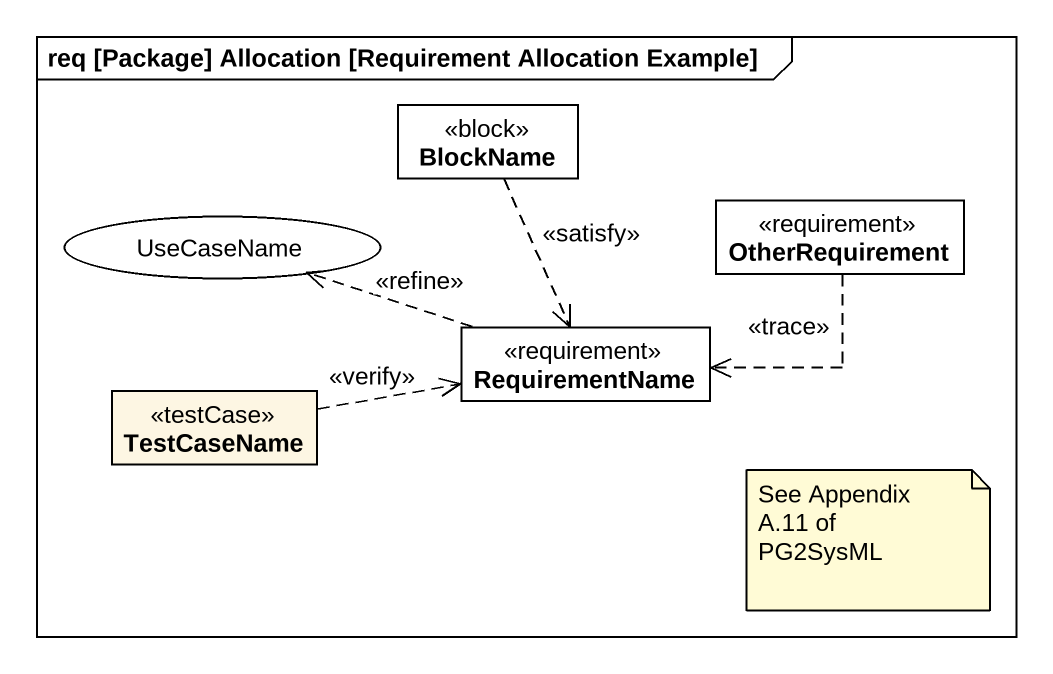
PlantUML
@startuml
mainframe req [Package] Allocation [Requirement Allocation Example]
allowmixing
hide circle
hide empty members
class BlockName <<block>> #FFFFFF
usecase UseCaseName #FFFFFF
class OtherRequirement <<requirement>> #FFFFFF
class RequirementName <<requirement>> #FFFFFF
class TestCaseName <<testCase>>
BlockName ..> RequirementName : <<satisfy>>
OtherRequirement .left.> RequirementName : <<trace>>
RequirementName .left.> UseCaseName : <<refine>>
TestCaseName .right.> RequirementName : <<verify>>
note as N1
  See Appendix A.11 of PG2SysML
end note
@enduml
